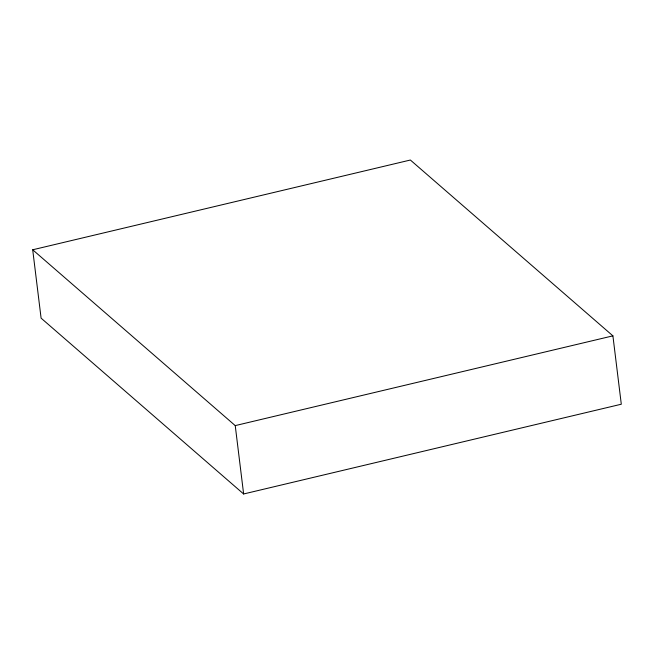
<?xml version="1.0" encoding="UTF-8"?>
<svg xmlns="http://www.w3.org/2000/svg" width="654" height="654" viewBox="0 0 654 654"><rect width="100%" height="100%" fill="white"/><g stroke="black" fill="none" stroke-linecap="round" stroke-linejoin="round"><path stroke-width="0.98" d="M32.7 249.779L410.369 160.026L612.904 335.854L621.3 404.221L243.631 493.974L41.096 318.146L32.7 249.779L235.236 425.607L243.631 493.974M235.236 425.607L612.904 335.854"/></g></svg>
